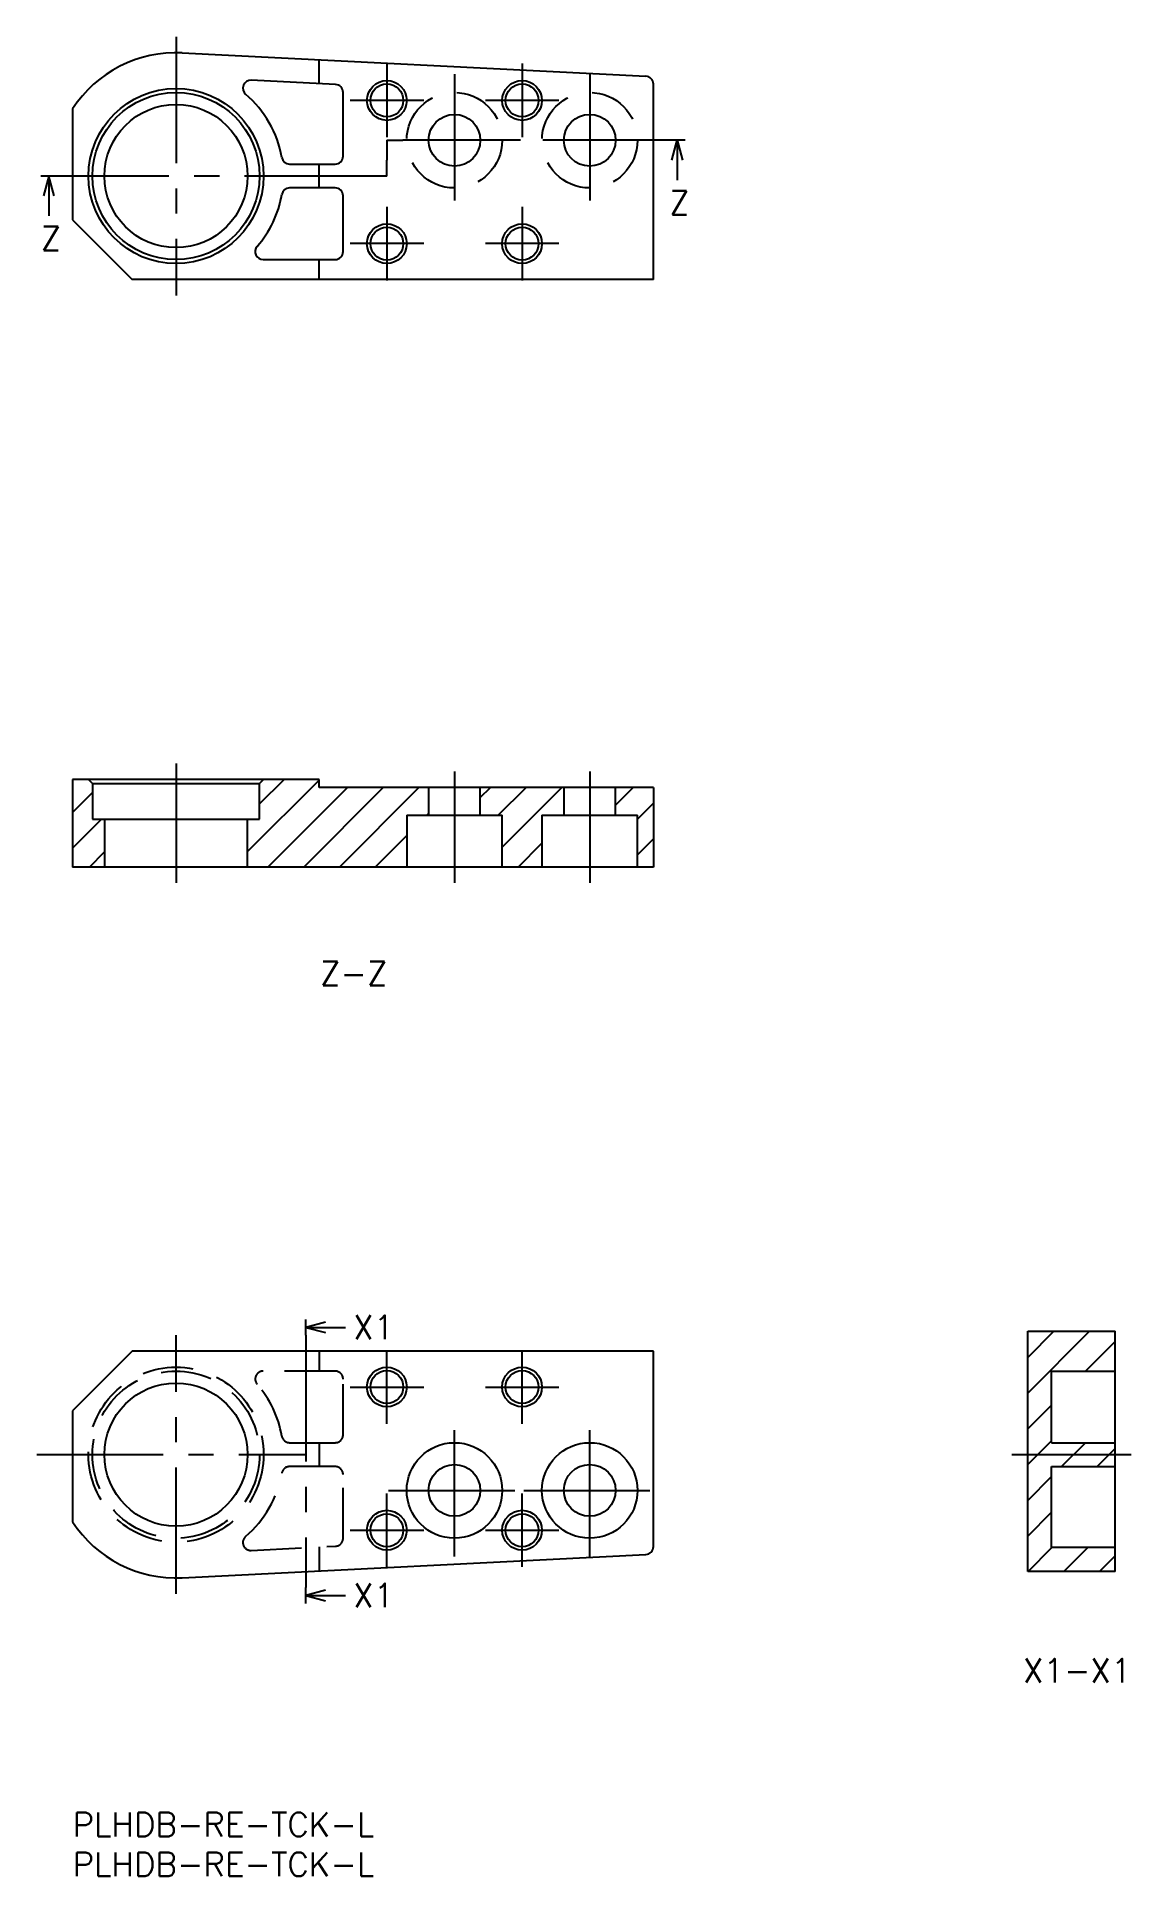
# Model space of a CAD drawing. Extents: x -4 to 133, y -8 to 223.
import ezdxf

# ---------------------------------------------------------------- set-up
doc = ezdxf.new("R2010")
doc.units = 0
doc.header["$LTSCALE"] = 0.5
doc.linetypes.add('CENTER', pattern=[50.8, 31.75, -6.35, 6.35, -6.35])
doc.linetypes.add('DASHED', pattern=[19.05, 12.7, -6.35])
for name, color, linetype in [('MSM_CENTER', 1, 'CENTER'), ('MSM_CONTINUOUS', 7, 'CONTINUOUS'), ('MSM_DASHED', 4, 'DASHED'), ('MSM_NARROW', 5, 'CONTINUOUS'), ('MSM_PART_NUMBER', 7, 'CONTINUOUS')]:
    doc.layers.add(name, color=color, linetype=linetype)
doc.styles.get("Standard").update_dxf_attribs({"font": 'txt.shx', "height": 3, "bigfont": 'bigfont.shx'})

# ---------------------------------------------------------------- blocks, each defined once
blk = doc.blocks.new('*U86')
at = {"layer": 'MSM_PART_NUMBER'}
blk.add_text('PLHDB-RE-TCK-L', height=3, dxfattribs=at).set_placement((0, -3))
blk = doc.blocks.new('*U87')
at = {"layer": 'MSM_PART_NUMBER'}
blk.add_text('PLHDB-RE-TCK-L', height=3, dxfattribs=at).set_placement((0, -8))

msp = doc.modelspace()

# ---------------------------------------------------------------- linework, layer by layer
at = {"layer": 'MSM_CENTER'}
for p, q in [((13, 223.2), (13, 190.7)), ((39.5, 219.83), (39.5, 210.58)), ((56.5, 219.83), (56.5, 210.58)), ((48, 218.5), (48, 201.9)), ((65, 218.5), (65, 201.9)), ((44.13, 215.2), (34.88, 215.2)), ((61.13, 215.2), (51.88, 215.2)), ((39.5, 208.2), (39.5, 207.7)), ((56.3, 210.2), (41.5, 210.2)), ((75, 210.2), (56.7, 210.2)), ((37.5, 205.7), (-2, 205.7)), ((39.5, 201.83), (39.5, 192.58)), ((56.5, 201.83), (56.5, 192.58)), ((44.13, 197.2), (34.88, 197.2)), ((61.13, 197.2), (51.88, 197.2)), ((13, 131.85), (13, 116.85)), ((48, 130.85), (48, 116.85)), ((65, 130.85), (65, 116.85)), ((13, 27.49), (13, 59.99)), ((29.3, 59.99), (29.3, 28.29)), ((39.5, 48.87), (39.5, 58.12)), ((56.5, 48.87), (56.5, 58.12)), ((34.88, 53.49), (44.13, 53.49)), ((51.88, 53.49), (61.13, 53.49)), ((48, 32.19), (48, 48.79)), ((65, 32.19), (65, 48.79)), ((-4.5, 44.99), (29.28, 44.99)), ((118.06, 44.99), (133.06, 44.99)), ((39.5, 30.87), (39.5, 40.12)), ((39.7, 40.49), (56.3, 40.49)), ((56.5, 30.87), (56.5, 40.12)), ((56.7, 40.49), (73.3, 40.49)), ((34.88, 35.49), (44.13, 35.49)), ((51.88, 35.49), (61.13, 35.49))]:
    msp.add_line(p, q, dxfattribs=at)
at = {"layer": 'MSM_CONTINUOUS'}
for p, q in [((13.78, 221.18), (72.05, 218.25)), ((31, 217.31), (31, 220.32)), ((33.05, 217.21), (22.45, 217.74)), ((34, 208.2), (34, 216.21)), ((73, 192.7), (73, 217.25)), ((0, 214.14), (0, 200.2)), ((39.5, 210.2), (41.5, 210.2)), ((39.5, 210.2), (39.5, 208.2)), ((27.28, 207.2), (33, 207.2)), ((31, 204.2), (31, 207.2)), ((39.5, 205.7), (39.5, 207.7)), ((33, 204.2), (27.28, 204.2)), ((39.5, 205.7), (37.5, 205.7)), ((34, 196.2), (34, 203.2)), ((0, 200.2), (7.5, 192.7)), ((23.95, 195.2), (33, 195.2)), ((31, 192.7), (31, 195.2)), ((73, 192.7), (7.5, 192.7)), ((31, 129.85), (0, 129.85)), ((0, 129.85), (0, 118.85)), ((2, 129.85), (2.5, 129.35)), ((23.5, 129.35), (24, 129.85)), ((31, 128.85), (31, 129.85)), ((2.5, 129.35), (2.5, 124.85)), ((2.5, 129.35), (23.5, 129.35)), ((23.5, 124.85), (23.5, 129.35)), ((73, 128.85), (31, 128.85)), ((44.75, 128.85), (44.75, 125.35)), ((51.25, 125.35), (51.25, 128.85)), ((61.75, 128.85), (61.75, 125.35)), ((68.25, 125.35), (68.25, 128.85)), ((73, 128.85), (73, 118.85)), ((2.5, 124.85), (23.5, 124.85)), ((4, 124.85), (4, 118.85)), ((22, 118.85), (22, 124.85)), ((42, 125.35), (54, 125.35)), ((42, 125.35), (42, 118.85)), ((54, 118.85), (54, 125.35)), ((59, 125.35), (71, 125.35)), ((59, 125.35), (59, 118.85)), ((71, 118.85), (71, 125.35)), ((73, 118.85), (0, 118.85)), ((120.06, 60.49), (131.06, 60.49)), ((120.06, 30.29), (120.06, 60.49)), ((131.06, 30.29), (131.06, 60.49)), ((7.5, 57.99), (0, 50.49)), ((73, 57.99), (7.5, 57.99)), ((73, 33.44), (73, 57.99)), ((123.06, 46.49), (123.06, 55.49)), ((123.06, 55.49), (131.06, 55.49)), ((0, 50.49), (0, 36.55)), ((123.06, 46.49), (131.06, 46.49)), ((123.06, 33.3), (123.06, 43.49)), ((123.06, 43.49), (131.06, 43.49)), ((13.78, 29.51), (72.05, 32.44)), ((131.06, 33.3), (123.06, 33.3)), ((131.06, 30.29), (120.06, 30.29))]:
    msp.add_line(p, q, dxfattribs=at)
for centre, radius in [((13, 205.7), 11), ((13, 205.7), 10.5), ((39.5, 215.2), 2.07), ((56.5, 215.2), 2.07), ((13, 205.7), 9), ((48, 210.2), 3.25), ((65, 210.2), 3.25), ((39.5, 197.2), 2.07), ((56.5, 197.2), 2.07), ((39.5, 53.49), 2.07), ((56.5, 53.49), 2.07), ((13, 44.99), 9), ((48, 40.49), 6), ((65, 40.49), 6), ((48, 40.49), 3.25), ((65, 40.49), 3.25), ((39.5, 35.49), 2.07), ((56.5, 35.49), 2.07)]:
    msp.add_circle(centre, radius, dxfattribs=at)
for centre, radius, start, end in [((13, 205.7), 15.5, 87.1189, 147.0041), ((22.4, 216.74), 1, 87.1189, 229.5954), ((72, 217.25), 1, 0, 87.1189), ((13, 205.7), 13.5, 9.9282, 49.5954), ((33, 216.21), 1, 0, 87.1189), ((33, 208.2), 1, 270, 0), ((27.28, 208.2), 1, 189.9282, 270), ((27.28, 203.2), 1, 90, 170.0718), ((33, 203.2), 1, 0, 90), ((13, 205.7), 13.5, 319.0673, 350.0718), ((23.95, 196.2), 1, 139.0673, 270), ((33, 196.2), 1, 270, 0), ((13, 44.99), 15.5, 212.9959, 272.8811), ((72, 33.44), 1, 272.8811, 0)]:
    msp.add_arc(centre, radius, start, end, dxfattribs=at)
at = {"layer": 'MSM_DASHED'}
for p, q in [((31, 57.99), (31, 55.49)), ((33, 55.49), (23.95, 55.49)), ((34, 47.49), (34, 54.49)), ((27.28, 46.49), (33, 46.49)), ((31, 46.49), (31, 43.49)), ((33, 43.49), (27.28, 43.49)), ((34, 34.48), (34, 42.49)), ((22.45, 32.95), (33.05, 33.49)), ((31, 33.38), (31, 30.38))]:
    msp.add_line(p, q, dxfattribs=at)
for centre, radius in [((48, 210.2), 6), ((65, 210.2), 6), ((13, 44.99), 11), ((13, 44.99), 10.5)]:
    msp.add_circle(centre, radius, dxfattribs=at)
for centre, radius, start, end in [((23.95, 54.49), 1, 90, 220.9327), ((33, 54.49), 1, 0, 90), ((13, 44.99), 13.5, 9.9282, 40.9327), ((27.28, 47.49), 1, 189.9282, 270), ((33, 47.49), 1, 270, 0), ((13, 44.99), 13.5, 310.4046, 350.0718), ((27.28, 42.49), 1, 90, 170.0718), ((33, 42.49), 1, 0, 90), ((22.4, 33.95), 1, 130.4046, 272.8811), ((33, 34.48), 1, 272.8811, 0)]:
    msp.add_arc(centre, radius, start, end, dxfattribs=at)
at = {"layer": 'MSM_NARROW'}
for p, q in [((22, 120.78), (31, 129.78)), ((23.5, 126.77), (26.58, 129.85)), ((0, 125.72), (2.5, 128.22)), ((24.56, 118.85), (34.56, 128.85)), ((29.05, 118.85), (39.05, 128.85)), ((33.54, 118.85), (43.54, 128.85)), ((51.25, 127.58), (52.52, 128.85)), ((53.51, 125.35), (57.01, 128.85)), ((54, 121.35), (61.5, 128.85)), ((68.25, 126.62), (70.48, 128.85)), ((0, 121.23), (3.62, 124.85)), ((44.53, 125.35), (44.75, 125.57)), ((71, 124.88), (73, 126.88)), ((38.03, 118.85), (42, 122.82)), ((2.11, 118.85), (4, 120.74)), ((55.99, 118.85), (59, 121.86)), ((71, 120.39), (73, 122.39)), ((120.06, 57.2), (123.35, 60.49)), ((120.06, 52.71), (127.84, 60.49)), ((127.33, 55.49), (131.06, 59.22)), ((120.06, 48.22), (123.06, 51.22)), ((120.06, 43.73), (123.06, 46.73)), ((124.31, 43.49), (127.31, 46.49)), ((128.8, 43.49), (131.06, 45.75)), ((120.06, 39.24), (123.06, 42.24)), ((120.06, 34.75), (123.06, 37.75)), ((120.1, 30.29), (123.1, 33.3)), ((124.59, 30.29), (127.59, 33.3)), ((129.08, 30.29), (131.06, 32.28))]:
    msp.add_line(p, q, dxfattribs=at)
for centre in [(39.5, 215.2), (56.5, 215.2), (39.5, 197.2), (56.5, 197.2), (39.5, 53.49), (56.5, 53.49), (39.5, 35.49), (56.5, 35.49)]:
    msp.add_circle(centre, 2.5, dxfattribs=at)
at = {"layer": 'MSM_PART_NUMBER'}
for p, q in [((77, 210.2), (75, 210.2)), ((75.33, 207.7), (76, 210.2)), ((76, 210.2), (76.67, 207.7)), ((76, 210.2), (76, 205.2)), ((-2, 205.7), (-4, 205.7)), ((-3, 205.7), (-3.67, 203.2)), ((-2.33, 203.2), (-3, 205.7)), ((-3, 205.7), (-3, 200.7)), ((29.3, 59.99), (29.3, 61.99)), ((31.8, 61.66), (29.3, 60.99)), ((29.3, 60.99), (31.8, 60.32)), ((29.3, 60.99), (34.3, 60.99)), ((29.3, 26.29), (29.3, 28.29)), ((31.8, 27.96), (29.3, 27.29)), ((29.3, 27.29), (31.8, 26.62)), ((29.3, 27.29), (34.3, 27.29))]:
    msp.add_line(p, q, dxfattribs=at)

# ---------------------------------------------------------------- block references
at = {"layer": 'MSM_CONTINUOUS'}
for name in ['*U86', '*U87']:
    msp.add_blockref(name, (0, 0), dxfattribs=at)

# ---------------------------------------------------------------- texts
at = {"layer": 'MSM_PART_NUMBER'}
for s, p in [('Z', (75, 200.84)), ('Z', (-4, 196.34)), ('Z-Z', (31.1, 103.96)), ('X1', (35.28, 59.51)), ('X1', (35.28, 25.81)), ('X1-X1', (119.47, 16.36))]:
    msp.add_text(s, height=3, dxfattribs=at).set_placement(p)

doc.saveas('drawing.dxf')
